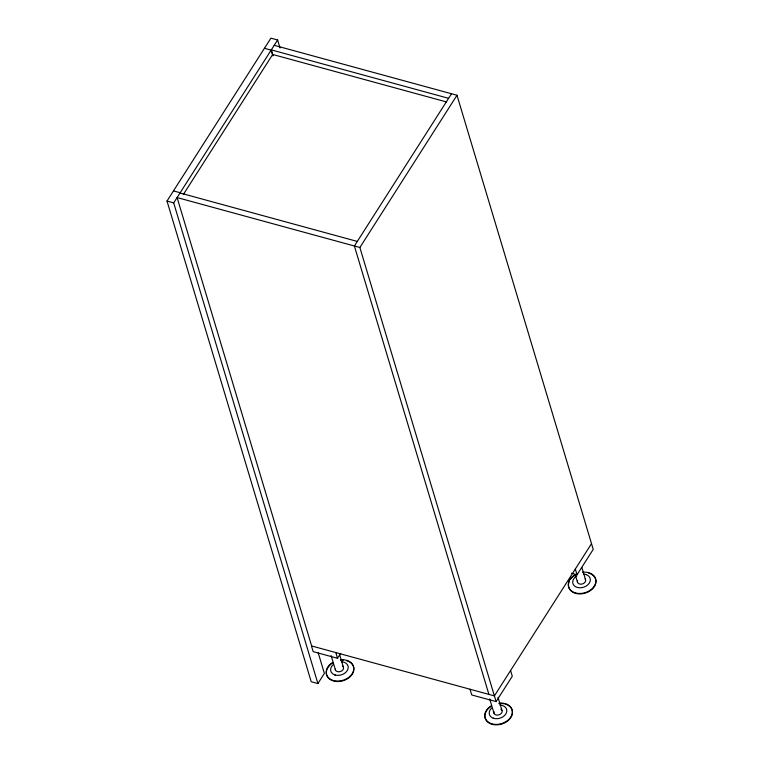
<?xml version="1.0" encoding="UTF-8"?>
<svg xmlns="http://www.w3.org/2000/svg" width="763" height="763" viewBox="0 0 763 763"><rect width="100%" height="100%" fill="white"/><g stroke="black" fill="none" stroke-linecap="round" stroke-linejoin="round"><path stroke-width="1.14" d="M318.219 652.861L324.38 673.405L317.904 683.562L311.209 681.731L167.002 201.05L270.913 38.15L277.618 39.981L280.011 47.974M317.904 683.562L173.697 202.882L277.618 39.981M183.301 194.565L272.677 54.459L446.536 101.956M451.505 93.754L354.385 246.001L488.911 694.397M470.027 689.237L471.744 694.959L496.112 701.617L359.869 247.498L456.989 95.251L274.222 45.313M311.733 646.862L313.164 651.631L337.532 658.288L340.641 653.405M591.516 543.647L494.395 695.894L311.447 645.908M496.112 701.617L512.297 676.247L510.581 670.524M571.506 573.232L577.047 574.749L593.232 549.37L456.989 95.251M585.669 574.472L586.28 574.558M334.671 674.969L335.281 675.055M493.251 718.298L493.861 718.393M448.587 98.322L271.304 49.881L273.02 55.585M264.446 48.298L271.142 50.129L272.858 55.842M173.468 190.903L180.173 192.734M180.011 192.991L357.294 241.432M359.869 247.498L177.102 197.56L311.628 645.956M167.002 201.05L173.697 202.882M588.559 572.66L588.683 573.099A14.068 10.32 -16.7 0 1 594.577 586.289A14.068 10.32 -16.7 0 1 576.456 593.576A14.068 10.32 -16.7 0 1 569.513 580.815M581.873 567.453L585.517 579.584M575.331 569.026L577.047 574.749M575.226 574.625L577.543 582.341M498.02 697.287L501.987 710.515M489.712 698.937L494.014 713.271M339.44 653.948L343.407 667.186M335.815 652.565L337.532 658.288M331.132 655.608L335.434 669.943M500.9 709.256A4.225 3.1 -16.7 0 1 502.016 712.146L501.606 712.966A4.225 3.1 -16.7 0 1 496.465 715.026A4.225 3.1 -16.7 0 1 493.995 711.641M498.973 703.171A14.068 10.32 -16.7 0 1 511.487 715.713A14.068 10.32 -16.7 0 1 489.827 723.047A14.068 10.32 -16.7 0 1 491.238 705.785M508.94 705.785A14.068 10.32 -16.7 0 1 503.866 723.257A14.068 10.32 -16.7 0 1 484.896 716.381M484.906 715.456A14.068 10.32 -16.7 0 1 491.372 706.223M499.107 703.61A14.068 10.32 -16.7 0 1 504.076 703.782M505.163 704.039A14.068 10.32 -16.7 0 1 508.101 705.241M499.984 705.069A9.003 6.609 -16.7 0 1 506.127 713.453A9.003 6.609 -16.7 0 1 493.194 718.183A9.003 6.609 -16.7 0 1 491.544 708.159M585.087 578.888A4.225 3.1 -16.7 0 1 585.536 581.215L585.135 582.035A4.225 3.1 -16.7 0 1 579.985 584.096A4.225 3.1 -16.7 0 1 577.515 580.71M582.493 572.231A14.068 10.32 -16.7 0 1 595.006 584.782A14.068 10.32 -16.7 0 1 573.356 592.117A14.068 10.32 -16.7 0 1 574.768 574.854M570.638 579.05A14.068 10.32 -16.7 0 1 574.901 575.292M583.514 574.138A9.003 6.609 -16.7 0 1 589.322 583.094A9.003 6.609 -16.7 0 1 575.502 586.69A9.003 6.609 -16.7 0 1 576.847 575.874M342.32 665.927A4.225 3.1 -16.7 0 1 343.436 668.817L343.026 669.637A4.225 3.1 -16.7 0 1 338.391 671.755A4.225 3.1 -16.7 0 1 335.281 669.141M340.393 659.833A14.068 10.32 -16.7 0 1 352.897 672.384A14.068 10.32 -16.7 0 1 331.247 679.719A14.068 10.32 -16.7 0 1 332.658 662.456M346.583 660.701A14.068 10.32 -16.7 0 1 350.98 675.894A14.068 10.32 -16.7 0 1 329.854 679.251A14.068 10.32 -16.7 0 1 332.792 662.894M340.517 660.281A14.068 10.32 -16.7 0 1 343.207 660.186M341.404 661.74A9.003 6.609 -16.7 0 1 347.546 670.124A9.003 6.609 -16.7 0 1 334.614 674.845A9.003 6.609 -16.7 0 1 332.964 664.821"/></g></svg>
